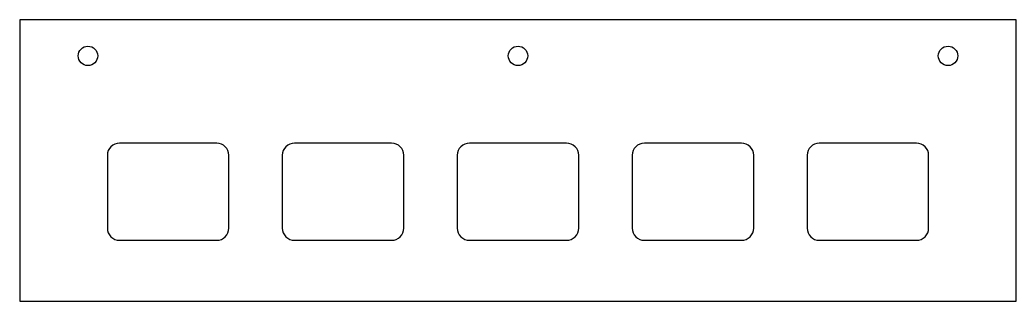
# Model space of a CAD drawing. Header units: millimetres. Extents: x 0 to 410, y 0 to 116.
import ezdxf

# ---------------------------------------------------------------- set-up
doc = ezdxf.new("R2010")
doc.units = ezdxf.units.MM
doc.layers.add('CUT', color=7, linetype='CONTINUOUS')

msp = doc.modelspace()

# ---------------------------------------------------------------- linework, layer by layer
at = {"layer": 'CUT'}
msp.add_lwpolyline([(0, 0), (410, 0), (410, 115.71), (0, 115.71)], close=True, dxfattribs=at)
for points in [[(41, 25), (81, 25, 0.414214), (86, 30), (86, 60, 0.414214), (81, 65), (41, 65, 0.414214), (36, 60), (36, 30, 0.414214)], [(113, 25), (153, 25, 0.414214), (158, 30), (158, 60, 0.414214), (153, 65), (113, 65, 0.414214), (108, 60), (108, 30, 0.414214)], [(185, 25), (225, 25, 0.414214), (230, 30), (230, 60, 0.414214), (225, 65), (185, 65, 0.414214), (180, 60), (180, 30, 0.414214)], [(257, 25), (297, 25, 0.414214), (302, 30), (302, 60, 0.414214), (297, 65), (257, 65, 0.414214), (252, 60), (252, 30, 0.414214)], [(329, 25), (369, 25, 0.414214), (374, 30), (374, 60, 0.414214), (369, 65), (329, 65, 0.414214), (324, 60), (324, 30, 0.414214)]]:
    msp.add_lwpolyline(points, format="xyb", close=True, dxfattribs=at)
for centre in [(28, 100.91), (205, 100.91), (382, 100.91)]:
    msp.add_circle(centre, 4, dxfattribs=at)

doc.saveas('drawing.dxf')
